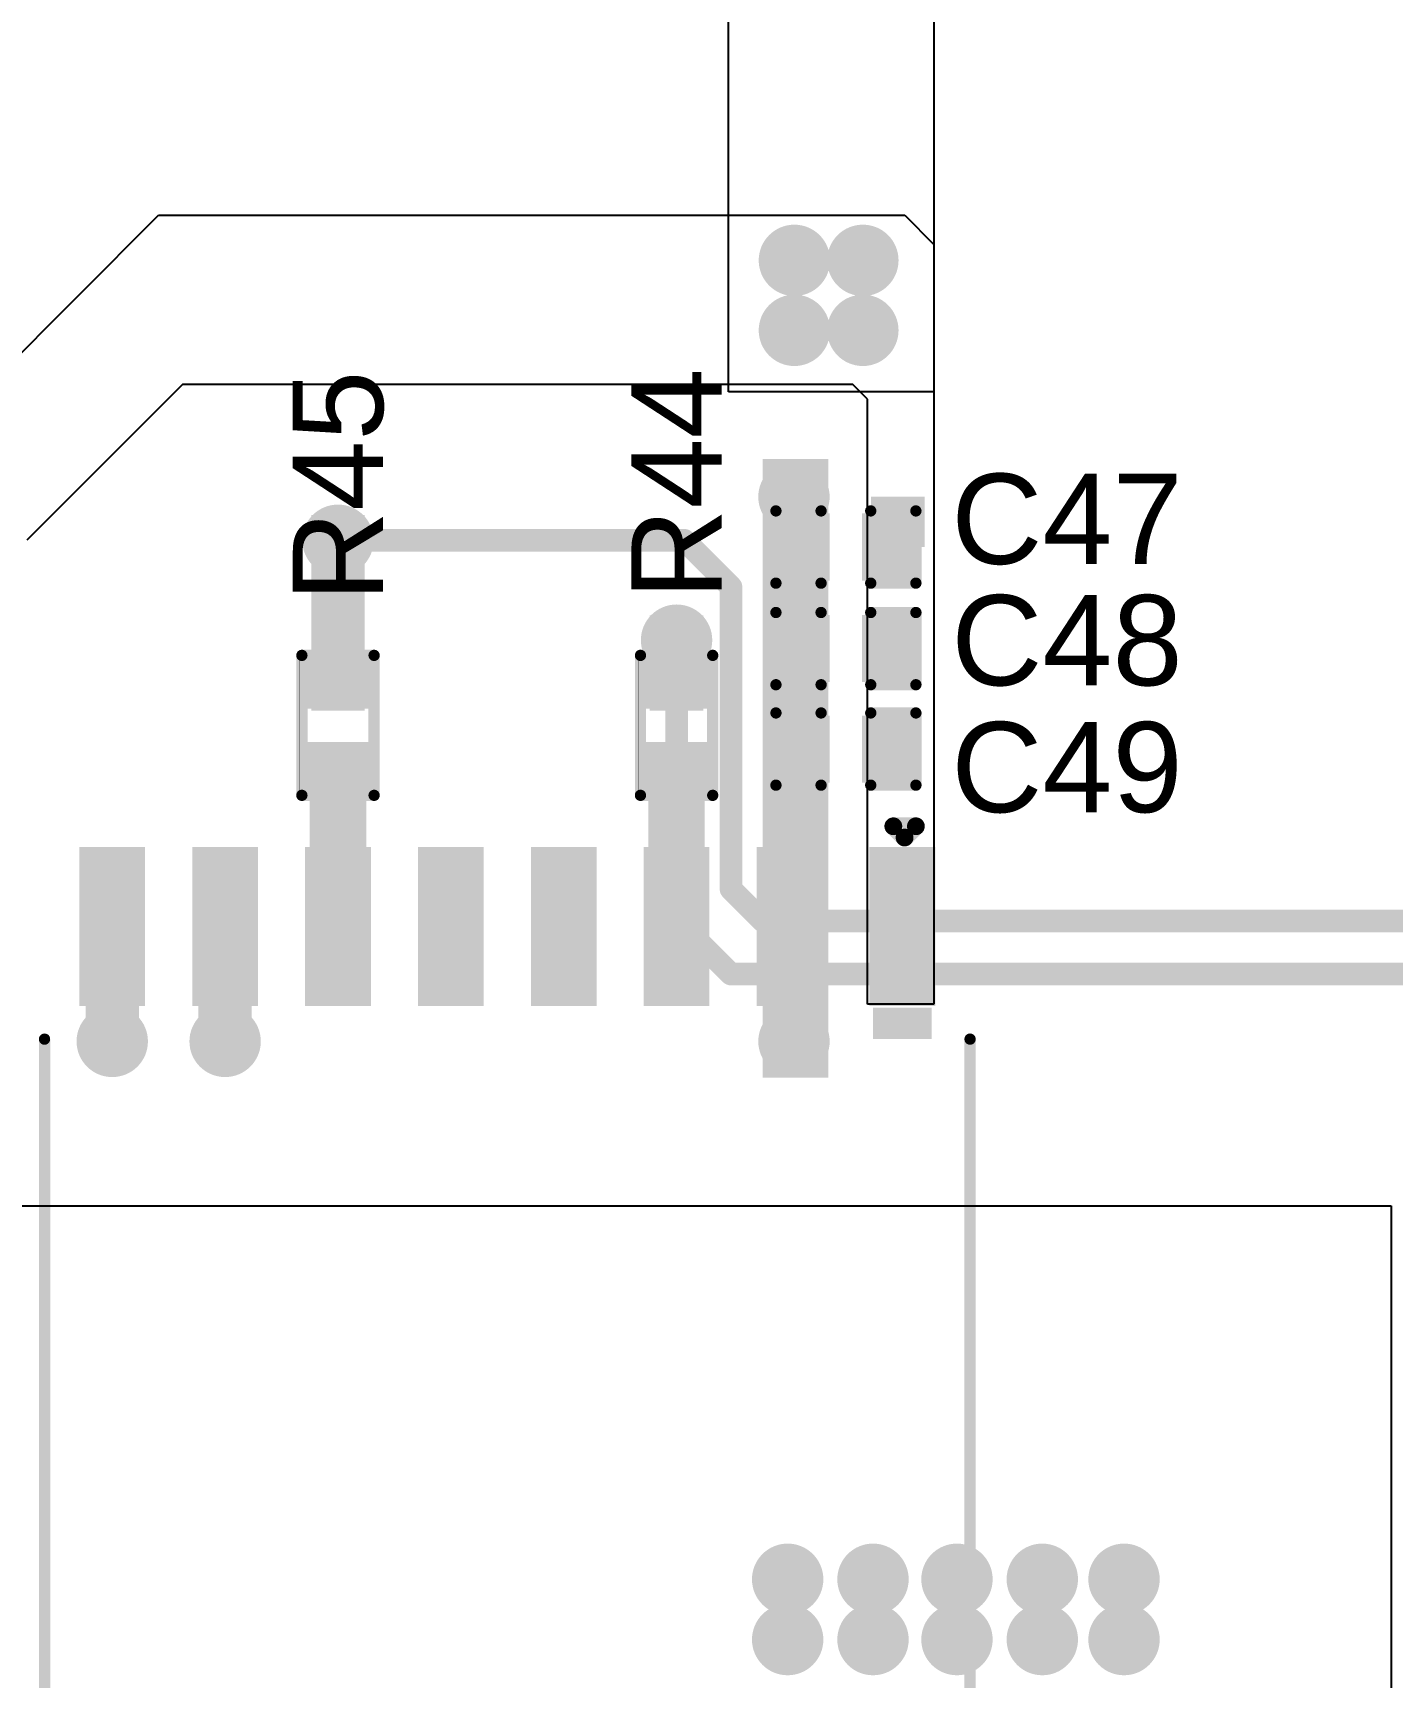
# Model space of a CAD drawing. Header units: millimetres. Extents: x -1.62 to 7.16, y -0.1 to 4.29.
# Drawn here: x -0.185 to 0.417, y 1.295 to 2.024 of the extents above; entities that cross this region are included whole.
import ezdxf

# ---------------------------------------------------------------- set-up
doc = ezdxf.new("R2010")
doc.units = ezdxf.units.MM
doc.header["$MEASUREMENT"] = 0
for name, color, linetype in [('BottomLayer', 5, 'Continuous'), ('BottomSolder', 6, 'Continuous'), ('TopLayer', 1, 'Continuous'), ('TopOverlay', 2, 'Continuous'), ('TopPaste', 8, 'Continuous'), ('TopSolder', 216, 'Continuous'), ('ViaHoleLayer', 16, 'Continuous')]:
    doc.layers.add(name, color=color, linetype=linetype)
doc.styles.add('Arial', font='', dxfattribs={"height": 0.2})
doc.styles.get('Arial').set_extended_font_data('Arial')

# ---------------------------------------------------------------- blocks, each defined once
blk = doc.blocks.new('SOIC_16_300____78')
at = {"layer": 'TopLayer'}
for points in [[(-0.22441, 0.18681), (-0.15945, 0.18681), (-0.15945, 0.16319), (-0.22441, 0.16319)], [(0.15945, 0.18681), (0.22441, 0.18681), (0.22441, 0.16319), (0.15945, 0.16319)], [(-0.22441, 0.13681), (-0.15945, 0.13681), (-0.15945, 0.11319), (-0.22441, 0.11319)], [(0.15945, 0.13681), (0.22441, 0.13681), (0.22441, 0.11319), (0.15945, 0.11319)], [(-0.22441, 0.08681), (-0.15945, 0.08681), (-0.15945, 0.06319), (-0.22441, 0.06319)], [(0.15945, 0.08681), (0.22441, 0.08681), (0.22441, 0.06319), (0.15945, 0.06319)], [(-0.22441, 0.03681), (-0.15945, 0.03681), (-0.15945, 0.01319), (-0.22441, 0.01319)], [(0.15945, 0.03681), (0.22441, 0.03681), (0.22441, 0.01319), (0.15945, 0.01319)], [(-0.22441, -0.01319), (-0.15945, -0.01319), (-0.15945, -0.03681), (-0.22441, -0.03681)], [(0.15945, -0.01319), (0.22441, -0.01319), (0.22441, -0.03681), (0.15945, -0.03681)], [(-0.22441, -0.06319), (-0.15945, -0.06319), (-0.15945, -0.08681), (-0.22441, -0.08681)], [(0.15945, -0.06319), (0.22441, -0.06319), (0.22441, -0.08681), (0.15945, -0.08681)], [(-0.22441, -0.11319), (-0.15945, -0.11319), (-0.15945, -0.13681), (-0.22441, -0.13681)], [(0.15945, -0.11319), (0.22441, -0.11319), (0.22441, -0.13681), (0.15945, -0.13681)], [(-0.22441, -0.16319), (-0.15945, -0.16319), (-0.15945, -0.18681), (-0.22441, -0.18681)], [(0.15945, -0.16319), (0.22441, -0.16319), (0.22441, -0.18681), (0.15945, -0.18681)]]:
    blk.add_hatch(color=1, dxfattribs=at).paths.add_polyline_path(points)
at = {"layer": 'TopOverlay'}
blk.add_hatch(color=2, dxfattribs=at).paths.add_polyline_path([(-0.156, 0.162), (-0.142, 0.162), (-0.142, 0.188), (-0.156, 0.188)])
at = {"layer": 'TopPaste'}
for points in [[(-0.22441, 0.18681), (-0.15945, 0.18681), (-0.15945, 0.16319), (-0.22441, 0.16319)], [(0.15945, 0.18681), (0.22441, 0.18681), (0.22441, 0.16319), (0.15945, 0.16319)], [(-0.22441, 0.13681), (-0.15945, 0.13681), (-0.15945, 0.11319), (-0.22441, 0.11319)], [(0.15945, 0.13681), (0.22441, 0.13681), (0.22441, 0.11319), (0.15945, 0.11319)], [(-0.22441, 0.08681), (-0.15945, 0.08681), (-0.15945, 0.06319), (-0.22441, 0.06319)], [(0.15945, 0.08681), (0.22441, 0.08681), (0.22441, 0.06319), (0.15945, 0.06319)], [(-0.22441, 0.03681), (-0.15945, 0.03681), (-0.15945, 0.01319), (-0.22441, 0.01319)], [(0.15945, 0.03681), (0.22441, 0.03681), (0.22441, 0.01319), (0.15945, 0.01319)], [(-0.22441, -0.01319), (-0.15945, -0.01319), (-0.15945, -0.03681), (-0.22441, -0.03681)], [(0.15945, -0.01319), (0.22441, -0.01319), (0.22441, -0.03681), (0.15945, -0.03681)], [(-0.22441, -0.06319), (-0.15945, -0.06319), (-0.15945, -0.08681), (-0.22441, -0.08681)], [(0.15945, -0.06319), (0.22441, -0.06319), (0.22441, -0.08681), (0.15945, -0.08681)], [(-0.22441, -0.11319), (-0.15945, -0.11319), (-0.15945, -0.13681), (-0.22441, -0.13681)], [(0.15945, -0.11319), (0.22441, -0.11319), (0.22441, -0.13681), (0.15945, -0.13681)], [(-0.22441, -0.16319), (-0.15945, -0.16319), (-0.15945, -0.18681), (-0.22441, -0.18681)], [(0.15945, -0.16319), (0.22441, -0.16319), (0.22441, -0.18681), (0.15945, -0.18681)]]:
    blk.add_hatch(color=8, dxfattribs=at).paths.add_polyline_path(points)
at = {"layer": 'TopSolder'}
for points in [[(-0.22717, 0.18957), (-0.15669, 0.18957), (-0.15669, 0.16043), (-0.22717, 0.16043)], [(0.15669, 0.18957), (0.22717, 0.18957), (0.22717, 0.16043), (0.15669, 0.16043)], [(-0.22717, 0.13957), (-0.15669, 0.13957), (-0.15669, 0.11043), (-0.22717, 0.11043)], [(0.15669, 0.13957), (0.22717, 0.13957), (0.22717, 0.11043), (0.15669, 0.11043)], [(-0.22717, 0.08957), (-0.15669, 0.08957), (-0.15669, 0.06043), (-0.22717, 0.06043)], [(0.15669, 0.08957), (0.22717, 0.08957), (0.22717, 0.06043), (0.15669, 0.06043)], [(-0.22717, 0.03957), (-0.15669, 0.03957), (-0.15669, 0.01043), (-0.22717, 0.01043)], [(0.15669, 0.03957), (0.22717, 0.03957), (0.22717, 0.01043), (0.15669, 0.01043)], [(-0.22717, -0.01043), (-0.15669, -0.01043), (-0.15669, -0.03957), (-0.22717, -0.03957)], [(0.15669, -0.01043), (0.22717, -0.01043), (0.22717, -0.03957), (0.15669, -0.03957)], [(-0.22717, -0.06043), (-0.15669, -0.06043), (-0.15669, -0.08957), (-0.22717, -0.08957)], [(0.15669, -0.06043), (0.22717, -0.06043), (0.22717, -0.08957), (0.15669, -0.08957)], [(-0.22717, -0.11043), (-0.15669, -0.11043), (-0.15669, -0.13957), (-0.22717, -0.13957)], [(0.15669, -0.11043), (0.22717, -0.11043), (0.22717, -0.13957), (0.15669, -0.13957)], [(-0.22717, -0.16043), (-0.15669, -0.16043), (-0.15669, -0.18957), (-0.22717, -0.18957)], [(0.15669, -0.16043), (0.22717, -0.16043), (0.22717, -0.18957), (0.15669, -0.18957)]]:
    blk.add_hatch(color=216, dxfattribs=at).paths.add_polyline_path(points)
at = {"layer": 'TopOverlay'}
for points, const_width in [([(0.151, 0.205), (-0.142, 0.205)], 0.005), ([(-0.2363, 0.171), (-0.2363, 0.181)], 0.00787), ([(-0.2313, 0.176), (-0.2363, 0.181)], 0.00787), ([(-0.2363, 0.171), (-0.2313, 0.176)], 0.00787), ([(0.151, -0.205), (-0.142, -0.205)], 0.005)]:
    blk.add_lwpolyline(points, dxfattribs=dict(at, const_width=const_width))
for points, const_width in [([(-0.14325, 0.205, 1), (-0.14075, 0.205, 1)], 0.0025), ([(0.14975, 0.205, 1), (0.15225, 0.205, 1)], 0.0025), ([(-0.23827, 0.181, 1), (-0.23433, 0.181, 1)], 0.00394), ([(-0.23827, 0.181, 1), (-0.23433, 0.181, 1)], 0.00394), ([(-0.23827, 0.171, 1), (-0.23433, 0.171, 1)], 0.00394), ([(-0.23827, 0.171, 1), (-0.23433, 0.171, 1)], 0.00394), ([(-0.23327, 0.176, 1), (-0.22933, 0.176, 1)], 0.00394), ([(-0.23327, 0.176, 1), (-0.22933, 0.176, 1)], 0.00394), ([(-0.14325, -0.205, 1), (-0.14075, -0.205, 1)], 0.0025), ([(0.14975, -0.205, 1), (0.15225, -0.205, 1)], 0.0025)]:
    blk.add_lwpolyline(points, format="xyb", close=True, dxfattribs=dict(at, const_width=const_width))
blk = doc.blocks.new('R___0402_90')
at = {"layer": 'TopLayer'}
for points in [[(-0.0275, -0.0125), (-0.0275, 0.0125), (-0.0095, 0.0125), (-0.0095, -0.0125)], [(0.0095, -0.0125), (0.0095, 0.0125), (0.0275, 0.0125), (0.0275, -0.0125)]]:
    blk.add_hatch(color=1, dxfattribs=at).paths.add_polyline_path(points)
at = {"layer": 'TopPaste'}
for points in [[(-0.0275, -0.0125), (-0.0275, 0.0125), (-0.0095, 0.0125), (-0.0095, -0.0125)], [(0.0095, -0.0125), (0.0095, 0.0125), (0.0275, 0.0125), (0.0275, -0.0125)]]:
    blk.add_hatch(color=8, dxfattribs=at).paths.add_polyline_path(points)
at = {"layer": 'TopSolder'}
for points in [[(-0.02967, -0.01467), (-0.02967, 0.01467), (-0.00733, 0.01467), (-0.00733, -0.01467)], [(0.00733, -0.01467), (0.00733, 0.01467), (0.02967, 0.01467), (0.02967, -0.01467)]]:
    blk.add_hatch(color=216, dxfattribs=at).paths.add_polyline_path(points)
at = {"layer": 'TopOverlay'}
for points, const_width in [([(-0.031, -0.016), (-0.031, 0.016)], 0.005), ([(0.031, 0.016), (-0.031, 0.016)], 0.005), ([(0.031, -0.016), (0.031, 0.016)], 0.005), ([(0.031, -0.016), (-0.031, -0.016)], 0.005), ([(0.032, -0.017), (-0.032, -0.017)], 0.000127)]:
    blk.add_lwpolyline(points, dxfattribs=dict(at, const_width=const_width))
for points, const_width in [([(-0.03225, 0.016, 1), (-0.02975, 0.016, 1)], 0.0025), ([(-0.03225, 0.016, 1), (-0.02975, 0.016, 1)], 0.0025), ([(0.02975, 0.016, 1), (0.03225, 0.016, 1)], 0.0025), ([(0.02975, 0.016, 1), (0.03225, 0.016, 1)], 0.0025), ([(-0.03225, -0.016, 1), (-0.02975, -0.016, 1)], 0.0025), ([(-0.03225, -0.016, 1), (-0.02975, -0.016, 1)], 0.0025), ([(0.02975, -0.016, 1), (0.03225, -0.016, 1)], 0.0025), ([(0.02975, -0.016, 1), (0.03225, -0.016, 1)], 0.0025), ([(-0.03203, -0.017, 1), (-0.03197, -0.017, 1)], 0.0000635), ([(0.03197, -0.017, 1), (0.03203, -0.017, 1)], 0.0000635)]:
    blk.add_lwpolyline(points, format="xyb", close=True, dxfattribs=dict(at, const_width=const_width))
blk = doc.blocks.new('R___0402_91')
at = {"layer": 'TopLayer'}
for points in [[(-0.0275, -0.0125), (-0.0275, 0.0125), (-0.0095, 0.0125), (-0.0095, -0.0125)], [(0.0095, -0.0125), (0.0095, 0.0125), (0.0275, 0.0125), (0.0275, -0.0125)]]:
    blk.add_hatch(color=1, dxfattribs=at).paths.add_polyline_path(points)
at = {"layer": 'TopPaste'}
for points in [[(-0.0275, -0.0125), (-0.0275, 0.0125), (-0.0095, 0.0125), (-0.0095, -0.0125)], [(0.0095, -0.0125), (0.0095, 0.0125), (0.0275, 0.0125), (0.0275, -0.0125)]]:
    blk.add_hatch(color=8, dxfattribs=at).paths.add_polyline_path(points)
at = {"layer": 'TopSolder'}
for points in [[(-0.02967, -0.01467), (-0.02967, 0.01467), (-0.00733, 0.01467), (-0.00733, -0.01467)], [(0.00733, -0.01467), (0.00733, 0.01467), (0.02967, 0.01467), (0.02967, -0.01467)]]:
    blk.add_hatch(color=216, dxfattribs=at).paths.add_polyline_path(points)
at = {"layer": 'TopOverlay'}
for points, const_width in [([(-0.031, -0.016), (-0.031, 0.016)], 0.005), ([(0.031, 0.016), (-0.031, 0.016)], 0.005), ([(0.031, -0.016), (0.031, 0.016)], 0.005), ([(0.031, -0.016), (-0.031, -0.016)], 0.005), ([(0.032, -0.017), (-0.032, -0.017)], 0.000127)]:
    blk.add_lwpolyline(points, dxfattribs=dict(at, const_width=const_width))
for points, const_width in [([(-0.03225, 0.016, 1), (-0.02975, 0.016, 1)], 0.0025), ([(-0.03225, 0.016, 1), (-0.02975, 0.016, 1)], 0.0025), ([(0.02975, 0.016, 1), (0.03225, 0.016, 1)], 0.0025), ([(0.02975, 0.016, 1), (0.03225, 0.016, 1)], 0.0025), ([(-0.03225, -0.016, 1), (-0.02975, -0.016, 1)], 0.0025), ([(-0.03225, -0.016, 1), (-0.02975, -0.016, 1)], 0.0025), ([(0.02975, -0.016, 1), (0.03225, -0.016, 1)], 0.0025), ([(0.02975, -0.016, 1), (0.03225, -0.016, 1)], 0.0025), ([(-0.03203, -0.017, 1), (-0.03197, -0.017, 1)], 0.0000635), ([(0.03197, -0.017, 1), (0.03203, -0.017, 1)], 0.0000635)]:
    blk.add_lwpolyline(points, format="xyb", close=True, dxfattribs=dict(at, const_width=const_width))
blk = doc.blocks.new('C___0402_184')
at = {"layer": 'TopLayer'}
for points in [[(-0.0275, -0.0125), (-0.0275, 0.0125), (-0.0095, 0.0125), (-0.0095, -0.0125)], [(0.0095, -0.0125), (0.0095, 0.0125), (0.0275, 0.0125), (0.0275, -0.0125)]]:
    blk.add_hatch(color=1, dxfattribs=at).paths.add_polyline_path(points)
at = {"layer": 'TopPaste'}
for points in [[(-0.0275, -0.0125), (-0.0275, 0.0125), (-0.0095, 0.0125), (-0.0095, -0.0125)], [(0.0095, -0.0125), (0.0095, 0.0125), (0.0275, 0.0125), (0.0275, -0.0125)]]:
    blk.add_hatch(color=8, dxfattribs=at).paths.add_polyline_path(points)
at = {"layer": 'TopSolder'}
for points in [[(-0.02986, -0.01486), (-0.02986, 0.01486), (-0.00714, 0.01486), (-0.00714, -0.01486)], [(0.00714, -0.01486), (0.00714, 0.01486), (0.02986, 0.01486), (0.02986, -0.01486)]]:
    blk.add_hatch(color=216, dxfattribs=at).paths.add_polyline_path(points)
at = {"layer": 'TopOverlay', "const_width": 0.005}
for points in [[(-0.031, -0.016), (-0.031, 0.016)], [(-0.031, 0.016), (-0.011, 0.016)], [(0.011, 0.016), (0.031, 0.016)], [(0.031, -0.016), (0.031, 0.016)], [(-0.031, -0.016), (-0.011, -0.016)], [(0.011, -0.016), (0.031, -0.016)]]:
    blk.add_lwpolyline(points, dxfattribs=at)
at = {"layer": 'TopOverlay', "const_width": 0.0025}
for points in [[(-0.03225, 0.016, 1), (-0.02975, 0.016, 1)], [(-0.03225, 0.016, 1), (-0.02975, 0.016, 1)], [(-0.01225, 0.016, 1), (-0.00975, 0.016, 1)], [(0.00975, 0.016, 1), (0.01225, 0.016, 1)], [(0.02975, 0.016, 1), (0.03225, 0.016, 1)], [(0.02975, 0.016, 1), (0.03225, 0.016, 1)], [(-0.03225, -0.016, 1), (-0.02975, -0.016, 1)], [(-0.03225, -0.016, 1), (-0.02975, -0.016, 1)], [(-0.01225, -0.016, 1), (-0.00975, -0.016, 1)], [(0.00975, -0.016, 1), (0.01225, -0.016, 1)], [(0.02975, -0.016, 1), (0.03225, -0.016, 1)], [(0.02975, -0.016, 1), (0.03225, -0.016, 1)]]:
    blk.add_lwpolyline(points, format="xyb", close=True, dxfattribs=at)
blk = doc.blocks.new('C___0402_185')
at = {"layer": 'TopLayer'}
for points in [[(-0.0275, -0.0125), (-0.0275, 0.0125), (-0.0095, 0.0125), (-0.0095, -0.0125)], [(0.0095, -0.0125), (0.0095, 0.0125), (0.0275, 0.0125), (0.0275, -0.0125)]]:
    blk.add_hatch(color=1, dxfattribs=at).paths.add_polyline_path(points)
at = {"layer": 'TopPaste'}
for points in [[(-0.0275, -0.0125), (-0.0275, 0.0125), (-0.0095, 0.0125), (-0.0095, -0.0125)], [(0.0095, -0.0125), (0.0095, 0.0125), (0.0275, 0.0125), (0.0275, -0.0125)]]:
    blk.add_hatch(color=8, dxfattribs=at).paths.add_polyline_path(points)
at = {"layer": 'TopSolder'}
for points in [[(-0.02986, -0.01486), (-0.02986, 0.01486), (-0.00714, 0.01486), (-0.00714, -0.01486)], [(0.00714, -0.01486), (0.00714, 0.01486), (0.02986, 0.01486), (0.02986, -0.01486)]]:
    blk.add_hatch(color=216, dxfattribs=at).paths.add_polyline_path(points)
at = {"layer": 'TopOverlay', "const_width": 0.005}
for points in [[(-0.011, 0.016), (-0.031, 0.016)], [(-0.031, 0.016), (-0.031, -0.016)], [(0.031, 0.016), (0.011, 0.016)], [(0.031, 0.016), (0.031, -0.016)], [(-0.011, -0.016), (-0.031, -0.016)], [(0.031, -0.016), (0.011, -0.016)]]:
    blk.add_lwpolyline(points, dxfattribs=at)
at = {"layer": 'TopOverlay', "const_width": 0.0025}
for points in [[(-0.03225, 0.016, 1), (-0.02975, 0.016, 1)], [(-0.03225, 0.016, 1), (-0.02975, 0.016, 1)], [(-0.01225, 0.016, 1), (-0.00975, 0.016, 1)], [(0.00975, 0.016, 1), (0.01225, 0.016, 1)], [(0.02975, 0.016, 1), (0.03225, 0.016, 1)], [(0.02975, 0.016, 1), (0.03225, 0.016, 1)], [(-0.03225, -0.016, 1), (-0.02975, -0.016, 1)], [(-0.03225, -0.016, 1), (-0.02975, -0.016, 1)], [(-0.01225, -0.016, 1), (-0.00975, -0.016, 1)], [(0.00975, -0.016, 1), (0.01225, -0.016, 1)], [(0.02975, -0.016, 1), (0.03225, -0.016, 1)], [(0.02975, -0.016, 1), (0.03225, -0.016, 1)]]:
    blk.add_lwpolyline(points, format="xyb", close=True, dxfattribs=at)
blk = doc.blocks.new('C___0402_186')
at = {"layer": 'TopLayer'}
for points in [[(-0.0275, -0.0125), (-0.0275, 0.0125), (-0.0095, 0.0125), (-0.0095, -0.0125)], [(0.0095, -0.0125), (0.0095, 0.0125), (0.0275, 0.0125), (0.0275, -0.0125)]]:
    blk.add_hatch(color=1, dxfattribs=at).paths.add_polyline_path(points)
at = {"layer": 'TopPaste'}
for points in [[(-0.0275, -0.0125), (-0.0275, 0.0125), (-0.0095, 0.0125), (-0.0095, -0.0125)], [(0.0095, -0.0125), (0.0095, 0.0125), (0.0275, 0.0125), (0.0275, -0.0125)]]:
    blk.add_hatch(color=8, dxfattribs=at).paths.add_polyline_path(points)
at = {"layer": 'TopSolder'}
for points in [[(-0.02986, -0.01486), (-0.02986, 0.01486), (-0.00714, 0.01486), (-0.00714, -0.01486)], [(0.00714, -0.01486), (0.00714, 0.01486), (0.02986, 0.01486), (0.02986, -0.01486)]]:
    blk.add_hatch(color=216, dxfattribs=at).paths.add_polyline_path(points)
at = {"layer": 'TopOverlay', "const_width": 0.005}
for points in [[(-0.031, 0.016), (-0.011, 0.016)], [(-0.031, -0.016), (-0.031, 0.016)], [(0.011, 0.016), (0.031, 0.016)], [(0.031, -0.016), (0.031, 0.016)], [(-0.031, -0.016), (-0.011, -0.016)], [(0.011, -0.016), (0.031, -0.016)]]:
    blk.add_lwpolyline(points, dxfattribs=at)
at = {"layer": 'TopOverlay', "const_width": 0.0025}
for points in [[(-0.03225, 0.016, 1), (-0.02975, 0.016, 1)], [(-0.03225, 0.016, 1), (-0.02975, 0.016, 1)], [(-0.01225, 0.016, 1), (-0.00975, 0.016, 1)], [(0.00975, 0.016, 1), (0.01225, 0.016, 1)], [(0.02975, 0.016, 1), (0.03225, 0.016, 1)], [(0.02975, 0.016, 1), (0.03225, 0.016, 1)], [(-0.03225, -0.016, 1), (-0.02975, -0.016, 1)], [(-0.03225, -0.016, 1), (-0.02975, -0.016, 1)], [(-0.01225, -0.016, 1), (-0.00975, -0.016, 1)], [(0.00975, -0.016, 1), (0.01225, -0.016, 1)], [(0.02975, -0.016, 1), (0.03225, -0.016, 1)], [(0.02975, -0.016, 1), (0.03225, -0.016, 1)]]:
    blk.add_lwpolyline(points, format="xyb", close=True, dxfattribs=at)

msp = doc.modelspace()

# ---------------------------------------------------------------- hatches: boundary and pattern name
at = {"layer": 'BottomLayer'}
h = msp.add_hatch(color=5, dxfattribs=at)
edge = h.paths.add_edge_path()
edge.add_arc((0.15218, 1.923), 0.01181, 0, 360)
h = msp.add_hatch(color=5, dxfattribs=at)
edge = h.paths.add_edge_path()
edge.add_arc((0.18251, 1.923), 0.01181, 0, 360)
h = msp.add_hatch(color=5, dxfattribs=at)
edge = h.paths.add_edge_path()
edge.add_arc((0.15218, 1.892), 0.01181, 0, 360)
h = msp.add_hatch(color=5, dxfattribs=at)
edge = h.paths.add_edge_path()
edge.add_arc((0.18251, 1.892), 0.01181, 0, 360)
h = msp.add_hatch(color=5, dxfattribs=at)
edge = h.paths.add_edge_path()
edge.add_arc((0.15199, 1.81824), 0.01181, 0, 360)
h = msp.add_hatch(color=5, dxfattribs=at)
edge = h.paths.add_edge_path()
edge.add_arc((-0.05, 1.799), 0.01181, 0, 360)
h = msp.add_hatch(color=5, dxfattribs=at)
edge = h.paths.add_edge_path()
edge.add_arc((0.09999, 1.75474), 0.01181, 0, 360)
h = msp.add_hatch(color=5, dxfattribs=at)
edge = h.paths.add_edge_path()
edge.add_arc((-0.15, 1.577), 0.01181, 0, 360)
h = msp.add_hatch(color=5, dxfattribs=at)
edge = h.paths.add_edge_path()
edge.add_arc((-0.1, 1.577), 0.01181, 0, 360)
h = msp.add_hatch(color=5, dxfattribs=at)
edge = h.paths.add_edge_path()
edge.add_arc((0.152, 1.577), 0.01181, 0, 360)
h = msp.add_hatch(color=5, dxfattribs=at)
edge = h.paths.add_edge_path()
edge.add_arc((0.1492, 1.33871), 0.01181, 0, 360)
h = msp.add_hatch(color=5, dxfattribs=at)
edge = h.paths.add_edge_path()
edge.add_arc((0.187, 1.33871), 0.01181, 0, 360)
h = msp.add_hatch(color=5, dxfattribs=at)
edge = h.paths.add_edge_path()
edge.add_arc((0.2242, 1.33871), 0.01181, 0, 360)
h = msp.add_hatch(color=5, dxfattribs=at)
edge = h.paths.add_edge_path()
edge.add_arc((0.262, 1.33871), 0.01181, 0, 360)
h = msp.add_hatch(color=5, dxfattribs=at)
edge = h.paths.add_edge_path()
edge.add_arc((0.2982, 1.33871), 0.01181, 0, 360)
h = msp.add_hatch(color=5, dxfattribs=at)
edge = h.paths.add_edge_path()
edge.add_arc((0.1492, 1.312), 0.01181, 0, 360)
h = msp.add_hatch(color=5, dxfattribs=at)
edge = h.paths.add_edge_path()
edge.add_arc((0.187, 1.312), 0.01181, 0, 360)
h = msp.add_hatch(color=5, dxfattribs=at)
edge = h.paths.add_edge_path()
edge.add_arc((0.2242, 1.312), 0.01181, 0, 360)
h = msp.add_hatch(color=5, dxfattribs=at)
edge = h.paths.add_edge_path()
edge.add_arc((0.262, 1.312), 0.01181, 0, 360)
h = msp.add_hatch(color=5, dxfattribs=at)
edge = h.paths.add_edge_path()
edge.add_arc((0.2982, 1.312), 0.01181, 0, 360)
at = {"layer": 'BottomSolder'}
h = msp.add_hatch(color=6, dxfattribs=at)
edge = h.paths.add_edge_path()
edge.add_arc((0.15218, 1.923), 0.01581, 0, 360)
h = msp.add_hatch(color=6, dxfattribs=at)
edge = h.paths.add_edge_path()
edge.add_arc((0.18251, 1.923), 0.01581, 0, 360)
h = msp.add_hatch(color=6, dxfattribs=at)
edge = h.paths.add_edge_path()
edge.add_arc((0.15218, 1.892), 0.01581, 0, 360)
h = msp.add_hatch(color=6, dxfattribs=at)
edge = h.paths.add_edge_path()
edge.add_arc((0.18251, 1.892), 0.01581, 0, 360)
h = msp.add_hatch(color=6, dxfattribs=at)
edge = h.paths.add_edge_path()
edge.add_arc((0.15199, 1.81824), 0.01581, 0, 360)
h = msp.add_hatch(color=6, dxfattribs=at)
edge = h.paths.add_edge_path()
edge.add_arc((-0.05, 1.799), 0.01581, 0, 360)
h = msp.add_hatch(color=6, dxfattribs=at)
edge = h.paths.add_edge_path()
edge.add_arc((0.09999, 1.75474), 0.01581, 0, 360)
h = msp.add_hatch(color=6, dxfattribs=at)
edge = h.paths.add_edge_path()
edge.add_arc((-0.15, 1.577), 0.01581, 0, 360)
h = msp.add_hatch(color=6, dxfattribs=at)
edge = h.paths.add_edge_path()
edge.add_arc((-0.1, 1.577), 0.01581, 0, 360)
h = msp.add_hatch(color=6, dxfattribs=at)
edge = h.paths.add_edge_path()
edge.add_arc((0.152, 1.577), 0.01581, 0, 360)
h = msp.add_hatch(color=6, dxfattribs=at)
edge = h.paths.add_edge_path()
edge.add_arc((0.1492, 1.33871), 0.01581, 0, 360)
h = msp.add_hatch(color=6, dxfattribs=at)
edge = h.paths.add_edge_path()
edge.add_arc((0.187, 1.33871), 0.01581, 0, 360)
h = msp.add_hatch(color=6, dxfattribs=at)
edge = h.paths.add_edge_path()
edge.add_arc((0.2242, 1.33871), 0.01581, 0, 360)
h = msp.add_hatch(color=6, dxfattribs=at)
edge = h.paths.add_edge_path()
edge.add_arc((0.262, 1.33871), 0.01581, 0, 360)
h = msp.add_hatch(color=6, dxfattribs=at)
edge = h.paths.add_edge_path()
edge.add_arc((0.2982, 1.33871), 0.01581, 0, 360)
h = msp.add_hatch(color=6, dxfattribs=at)
edge = h.paths.add_edge_path()
edge.add_arc((0.1492, 1.312), 0.01581, 0, 360)
h = msp.add_hatch(color=6, dxfattribs=at)
edge = h.paths.add_edge_path()
edge.add_arc((0.187, 1.312), 0.01581, 0, 360)
h = msp.add_hatch(color=6, dxfattribs=at)
edge = h.paths.add_edge_path()
edge.add_arc((0.2242, 1.312), 0.01581, 0, 360)
h = msp.add_hatch(color=6, dxfattribs=at)
edge = h.paths.add_edge_path()
edge.add_arc((0.262, 1.312), 0.01581, 0, 360)
h = msp.add_hatch(color=6, dxfattribs=at)
edge = h.paths.add_edge_path()
edge.add_arc((0.2982, 1.312), 0.01581, 0, 360)
at = {"layer": 'TopLayer'}
h = msp.add_hatch(color=1, dxfattribs=at)
edge = h.paths.add_edge_path()
edge.add_arc((0.15218, 1.923), 0.01181, 0, 360)
h = msp.add_hatch(color=1, dxfattribs=at)
edge = h.paths.add_edge_path()
edge.add_arc((0.18251, 1.923), 0.01181, 0, 360)
h = msp.add_hatch(color=1, dxfattribs=at)
edge = h.paths.add_edge_path()
edge.add_arc((0.15218, 1.892), 0.01181, 0, 360)
h = msp.add_hatch(color=1, dxfattribs=at)
edge = h.paths.add_edge_path()
edge.add_arc((0.18251, 1.892), 0.01181, 0, 360)
for points in [[(0.16719, 1.835), (0.13819, 1.835), (0.13819, 1.561), (0.16719, 1.561)], [(0.16388, 1.796), (0.16388, 1.81824), (0.14014, 1.81824), (0.14014, 1.796)], [(0.20988, 1.796), (0.20988, 1.81824), (0.18614, 1.81824), (0.18614, 1.796)], [(-0.03812, 1.7235), (-0.03812, 1.81026), (-0.06187, 1.81026), (-0.06187, 1.7235)], [(0.11188, 1.7235), (0.11188, 1.76576), (0.08814, 1.76576), (0.08814, 1.7235)], [(0.11188, 1.7325), (0.11188, 1.75474), (0.08814, 1.75474), (0.08814, 1.7325)], [(-0.0625, 1.59345), (-0.0375, 1.59345), (-0.0375, 1.7045), (-0.0625, 1.7045)], [(0.0875, 1.59345), (0.1125, 1.59345), (0.1125, 1.7045), (0.0875, 1.7045)], [(0.16188, 1.648), (0.16188, 1.67024), (0.13814, 1.67024), (0.13814, 1.648)], [(-0.16181, 1.577), (-0.13819, 1.577), (-0.13819, 1.62593), (-0.16181, 1.62593)], [(-0.11181, 1.577), (-0.08819, 1.577), (-0.08819, 1.62593), (-0.11181, 1.62593)]]:
    msp.add_hatch(color=1, dxfattribs=at).paths.add_polyline_path(points)
h = msp.add_hatch(color=1, dxfattribs=at)
edge = h.paths.add_edge_path()
edge.add_arc((0.15199, 1.81824), 0.01181, 0, 360)
h = msp.add_hatch(color=1, dxfattribs=at)
edge = h.paths.add_edge_path()
edge.add_arc((-0.05, 1.799), 0.01181, 0, 360)
h = msp.add_hatch(color=1, dxfattribs=at)
edge = h.paths.add_edge_path()
edge.add_arc((0.09999, 1.75474), 0.01181, 0, 360)
h = msp.add_hatch(color=1, dxfattribs=at)
edge = h.paths.add_edge_path()
edge.add_arc((-0.15, 1.577), 0.01181, 0, 360)
h = msp.add_hatch(color=1, dxfattribs=at)
edge = h.paths.add_edge_path()
edge.add_arc((-0.1, 1.577), 0.01181, 0, 360)
h = msp.add_hatch(color=1, dxfattribs=at)
edge = h.paths.add_edge_path()
edge.add_arc((0.152, 1.577), 0.01181, 0, 360)
h = msp.add_hatch(color=1, dxfattribs=at)
edge = h.paths.add_edge_path()
edge.add_arc((0.1492, 1.33871), 0.01181, 0, 360)
h = msp.add_hatch(color=1, dxfattribs=at)
edge = h.paths.add_edge_path()
edge.add_arc((0.187, 1.33871), 0.01181, 0, 360)
h = msp.add_hatch(color=1, dxfattribs=at)
edge = h.paths.add_edge_path()
edge.add_arc((0.2242, 1.33871), 0.01181, 0, 360)
h = msp.add_hatch(color=1, dxfattribs=at)
edge = h.paths.add_edge_path()
edge.add_arc((0.262, 1.33871), 0.01181, 0, 360)
h = msp.add_hatch(color=1, dxfattribs=at)
edge = h.paths.add_edge_path()
edge.add_arc((0.2982, 1.33871), 0.01181, 0, 360)
h = msp.add_hatch(color=1, dxfattribs=at)
edge = h.paths.add_edge_path()
edge.add_arc((0.1492, 1.312), 0.01181, 0, 360)
h = msp.add_hatch(color=1, dxfattribs=at)
edge = h.paths.add_edge_path()
edge.add_arc((0.187, 1.312), 0.01181, 0, 360)
h = msp.add_hatch(color=1, dxfattribs=at)
edge = h.paths.add_edge_path()
edge.add_arc((0.2242, 1.312), 0.01181, 0, 360)
h = msp.add_hatch(color=1, dxfattribs=at)
edge = h.paths.add_edge_path()
edge.add_arc((0.262, 1.312), 0.01181, 0, 360)
h = msp.add_hatch(color=1, dxfattribs=at)
edge = h.paths.add_edge_path()
edge.add_arc((0.2982, 1.312), 0.01181, 0, 360)
at = {"layer": 'TopSolder'}
h = msp.add_hatch(color=216, dxfattribs=at)
edge = h.paths.add_edge_path()
edge.add_arc((0.15218, 1.923), 0.01581, 0, 360)
h = msp.add_hatch(color=216, dxfattribs=at)
edge = h.paths.add_edge_path()
edge.add_arc((0.18251, 1.923), 0.01581, 0, 360)
h = msp.add_hatch(color=216, dxfattribs=at)
edge = h.paths.add_edge_path()
edge.add_arc((0.15218, 1.892), 0.01581, 0, 360)
h = msp.add_hatch(color=216, dxfattribs=at)
edge = h.paths.add_edge_path()
edge.add_arc((0.18251, 1.892), 0.01581, 0, 360)
h = msp.add_hatch(color=216, dxfattribs=at)
edge = h.paths.add_edge_path()
edge.add_arc((0.15199, 1.81824), 0.01581, 0, 360)
h = msp.add_hatch(color=216, dxfattribs=at)
edge = h.paths.add_edge_path()
edge.add_arc((-0.05, 1.799), 0.01581, 0, 360)
h = msp.add_hatch(color=216, dxfattribs=at)
edge = h.paths.add_edge_path()
edge.add_arc((0.09999, 1.75474), 0.01581, 0, 360)
h = msp.add_hatch(color=216, dxfattribs=at)
edge = h.paths.add_edge_path()
edge.add_arc((-0.15, 1.577), 0.01581, 0, 360)
h = msp.add_hatch(color=216, dxfattribs=at)
edge = h.paths.add_edge_path()
edge.add_arc((-0.1, 1.577), 0.01581, 0, 360)
h = msp.add_hatch(color=216, dxfattribs=at)
edge = h.paths.add_edge_path()
edge.add_arc((0.152, 1.577), 0.01581, 0, 360)
h = msp.add_hatch(color=216, dxfattribs=at)
edge = h.paths.add_edge_path()
edge.add_arc((0.1492, 1.33871), 0.01581, 0, 360)
h = msp.add_hatch(color=216, dxfattribs=at)
edge = h.paths.add_edge_path()
edge.add_arc((0.187, 1.33871), 0.01581, 0, 360)
h = msp.add_hatch(color=216, dxfattribs=at)
edge = h.paths.add_edge_path()
edge.add_arc((0.2242, 1.33871), 0.01581, 0, 360)
h = msp.add_hatch(color=216, dxfattribs=at)
edge = h.paths.add_edge_path()
edge.add_arc((0.262, 1.33871), 0.01581, 0, 360)
h = msp.add_hatch(color=216, dxfattribs=at)
edge = h.paths.add_edge_path()
edge.add_arc((0.2982, 1.33871), 0.01581, 0, 360)
h = msp.add_hatch(color=216, dxfattribs=at)
edge = h.paths.add_edge_path()
edge.add_arc((0.1492, 1.312), 0.01581, 0, 360)
h = msp.add_hatch(color=216, dxfattribs=at)
edge = h.paths.add_edge_path()
edge.add_arc((0.187, 1.312), 0.01581, 0, 360)
h = msp.add_hatch(color=216, dxfattribs=at)
edge = h.paths.add_edge_path()
edge.add_arc((0.2242, 1.312), 0.01581, 0, 360)
h = msp.add_hatch(color=216, dxfattribs=at)
edge = h.paths.add_edge_path()
edge.add_arc((0.262, 1.312), 0.01581, 0, 360)
h = msp.add_hatch(color=216, dxfattribs=at)
edge = h.paths.add_edge_path()
edge.add_arc((0.2982, 1.312), 0.01581, 0, 360)
at = {"layer": 'ViaHoleLayer'}
h = msp.add_hatch(color=16, dxfattribs=at)
edge = h.paths.add_edge_path()
edge.add_arc((0.15218, 1.923), 0.00591, 0, 360)
h = msp.add_hatch(color=16, dxfattribs=at)
edge = h.paths.add_edge_path()
edge.add_arc((0.18251, 1.923), 0.00591, 0, 360)
h = msp.add_hatch(color=16, dxfattribs=at)
edge = h.paths.add_edge_path()
edge.add_arc((0.15218, 1.892), 0.00591, 0, 360)
h = msp.add_hatch(color=16, dxfattribs=at)
edge = h.paths.add_edge_path()
edge.add_arc((0.18251, 1.892), 0.00591, 0, 360)
h = msp.add_hatch(color=16, dxfattribs=at)
edge = h.paths.add_edge_path()
edge.add_arc((0.15199, 1.81824), 0.00591, 0, 360)
h = msp.add_hatch(color=16, dxfattribs=at)
edge = h.paths.add_edge_path()
edge.add_arc((-0.05, 1.799), 0.00591, 0, 360)
h = msp.add_hatch(color=16, dxfattribs=at)
edge = h.paths.add_edge_path()
edge.add_arc((0.09999, 1.75474), 0.00591, 0, 360)
h = msp.add_hatch(color=16, dxfattribs=at)
edge = h.paths.add_edge_path()
edge.add_arc((-0.15, 1.577), 0.00591, 0, 360)
h = msp.add_hatch(color=16, dxfattribs=at)
edge = h.paths.add_edge_path()
edge.add_arc((-0.1, 1.577), 0.00591, 0, 360)
h = msp.add_hatch(color=16, dxfattribs=at)
edge = h.paths.add_edge_path()
edge.add_arc((0.152, 1.577), 0.00591, 0, 360)
h = msp.add_hatch(color=16, dxfattribs=at)
edge = h.paths.add_edge_path()
edge.add_arc((0.1492, 1.33871), 0.00591, 0, 360)
h = msp.add_hatch(color=16, dxfattribs=at)
edge = h.paths.add_edge_path()
edge.add_arc((0.187, 1.33871), 0.00591, 0, 360)
h = msp.add_hatch(color=16, dxfattribs=at)
edge = h.paths.add_edge_path()
edge.add_arc((0.2242, 1.33871), 0.00591, 0, 360)
h = msp.add_hatch(color=16, dxfattribs=at)
edge = h.paths.add_edge_path()
edge.add_arc((0.262, 1.33871), 0.00591, 0, 360)
h = msp.add_hatch(color=16, dxfattribs=at)
edge = h.paths.add_edge_path()
edge.add_arc((0.2982, 1.33871), 0.00591, 0, 360)
h = msp.add_hatch(color=16, dxfattribs=at)
edge = h.paths.add_edge_path()
edge.add_arc((0.1492, 1.312), 0.00591, 0, 360)
h = msp.add_hatch(color=16, dxfattribs=at)
edge = h.paths.add_edge_path()
edge.add_arc((0.187, 1.312), 0.00591, 0, 360)
h = msp.add_hatch(color=16, dxfattribs=at)
edge = h.paths.add_edge_path()
edge.add_arc((0.2242, 1.312), 0.00591, 0, 360)
h = msp.add_hatch(color=16, dxfattribs=at)
edge = h.paths.add_edge_path()
edge.add_arc((0.262, 1.312), 0.00591, 0, 360)
h = msp.add_hatch(color=16, dxfattribs=at)
edge = h.paths.add_edge_path()
edge.add_arc((0.2982, 1.312), 0.00591, 0, 360)

# ---------------------------------------------------------------- linework, layer by layer
at = {"layer": 'BottomLayer'}
for p, q in [((0.123, 1.86475), (0.123, 2.698)), ((0.214, 2.662), (0.214, 1.86475)), ((0.214, 1.86475), (0.123, 1.86475)), ((-1.58168, 1.50416), (0.41661, 1.50416)), ((0.41661, 1.50416), (0.41661, -0.035))]:
    msp.add_line(p, q, dxfattribs=at)
at = {"layer": 'BottomLayer', "const_width": 0.01}
for points in [[(-0.05204, 1.799), (-0.05, 1.799)], [(-0.05, 1.799), (0.10341, 1.799)], [(0.10341, 1.799), (0.12411, 1.77831)], [(0.12411, 1.64445), (0.12411, 1.77831)], [(0.09999, 1.63091), (0.09999, 1.75474)], [(0.12411, 1.64445), (0.13819, 1.63037)], [(0.09999, 1.63091), (0.12411, 1.6068)], [(0.13819, 1.63037), (1.27266, 1.63037)], [(0.12411, 1.6068), (1.27959, 1.6068)]]:
    msp.add_lwpolyline(points, dxfattribs=at)
at = {"layer": 'BottomLayer', "const_width": 0.005}
for points in [[(-0.05454, 1.799, 1), (-0.04954, 1.799, 1)], [(-0.0525, 1.799, 1), (-0.0475, 1.799, 1)], [(-0.0525, 1.799, 1), (-0.0475, 1.799, 1)], [(0.10091, 1.799, 1), (0.10591, 1.799, 1)], [(0.10091, 1.799, 1), (0.10591, 1.799, 1)], [(0.12161, 1.77831, 1), (0.12661, 1.77831, 1)], [(0.12161, 1.77831, 1), (0.12661, 1.77831, 1)], [(0.09749, 1.75474, 1), (0.10249, 1.75474, 1)], [(0.12161, 1.64445, 1), (0.12661, 1.64445, 1)], [(0.12161, 1.64445, 1), (0.12661, 1.64445, 1)], [(0.09749, 1.63091, 1), (0.10249, 1.63091, 1)], [(0.09749, 1.63091, 1), (0.10249, 1.63091, 1)], [(0.13569, 1.63037, 1), (0.14069, 1.63037, 1)], [(0.13569, 1.63037, 1), (0.14069, 1.63037, 1)], [(0.12161, 1.6068, 1), (0.12661, 1.6068, 1)], [(0.12161, 1.6068, 1), (0.12661, 1.6068, 1)]]:
    msp.add_lwpolyline(points, format="xyb", close=True, dxfattribs=at)
at = {"layer": 'TopLayer'}
for p, q in [((-0.2355, 1.837), (-0.1295, 1.943)), ((-0.1295, 1.943), (0.20108, 1.943)), ((0.20108, 1.943), (0.214, 1.93008)), ((0.214, 1.93008), (0.214, 1.59345)), ((-0.11881, 1.868), (-0.18781, 1.799)), ((0.178, 1.868), (-0.11881, 1.868)), ((0.18451, 1.86149), (0.178, 1.868)), ((0.18451, 1.59345), (0.18451, 1.86149)), ((0.214, 1.59345), (0.18451, 1.59345)), ((-1.58168, 1.50416), (0.41661, 1.50416)), ((0.41661, 1.50416), (0.41661, -0.03463))]:
    msp.add_line(p, q, dxfattribs=at)

# ---------------------------------------------------------------- block references
for name, p in [('C___0402_186', (0.175, 1.796)), ('C___0402_184', (0.17501, 1.7065))]:
    msp.add_blockref(name, p)
for name, p, rotation in [('C___0402_185', (0.17501, 1.751), 180), ('R___0402_90', (-0.05, 1.717), 270), ('R___0402_91', (0.1, 1.717), 270), ('SOIC_16_300____78', (0.025, 1.436), 270)]:
    msp.add_blockref(name, p, dxfattribs=dict(rotation=rotation))

# ---------------------------------------------------------------- texts
at = {"layer": 'TopOverlay', "style": 'Arial'}
for s, p in [('R44', (0.11999, 1.77268)), ('R45', (-0.03001, 1.77168))]:
    msp.add_text(s, height=0.04, rotation=90, dxfattribs=at).set_placement(p)
for s, p in [('C47', (0.22168, 1.7885)), ('C48', (0.22168, 1.73474)), ('C49', (0.22168, 1.67851))]:
    msp.add_text(s, height=0.04, dxfattribs=at).set_placement(p)

doc.saveas('drawing.dxf')
